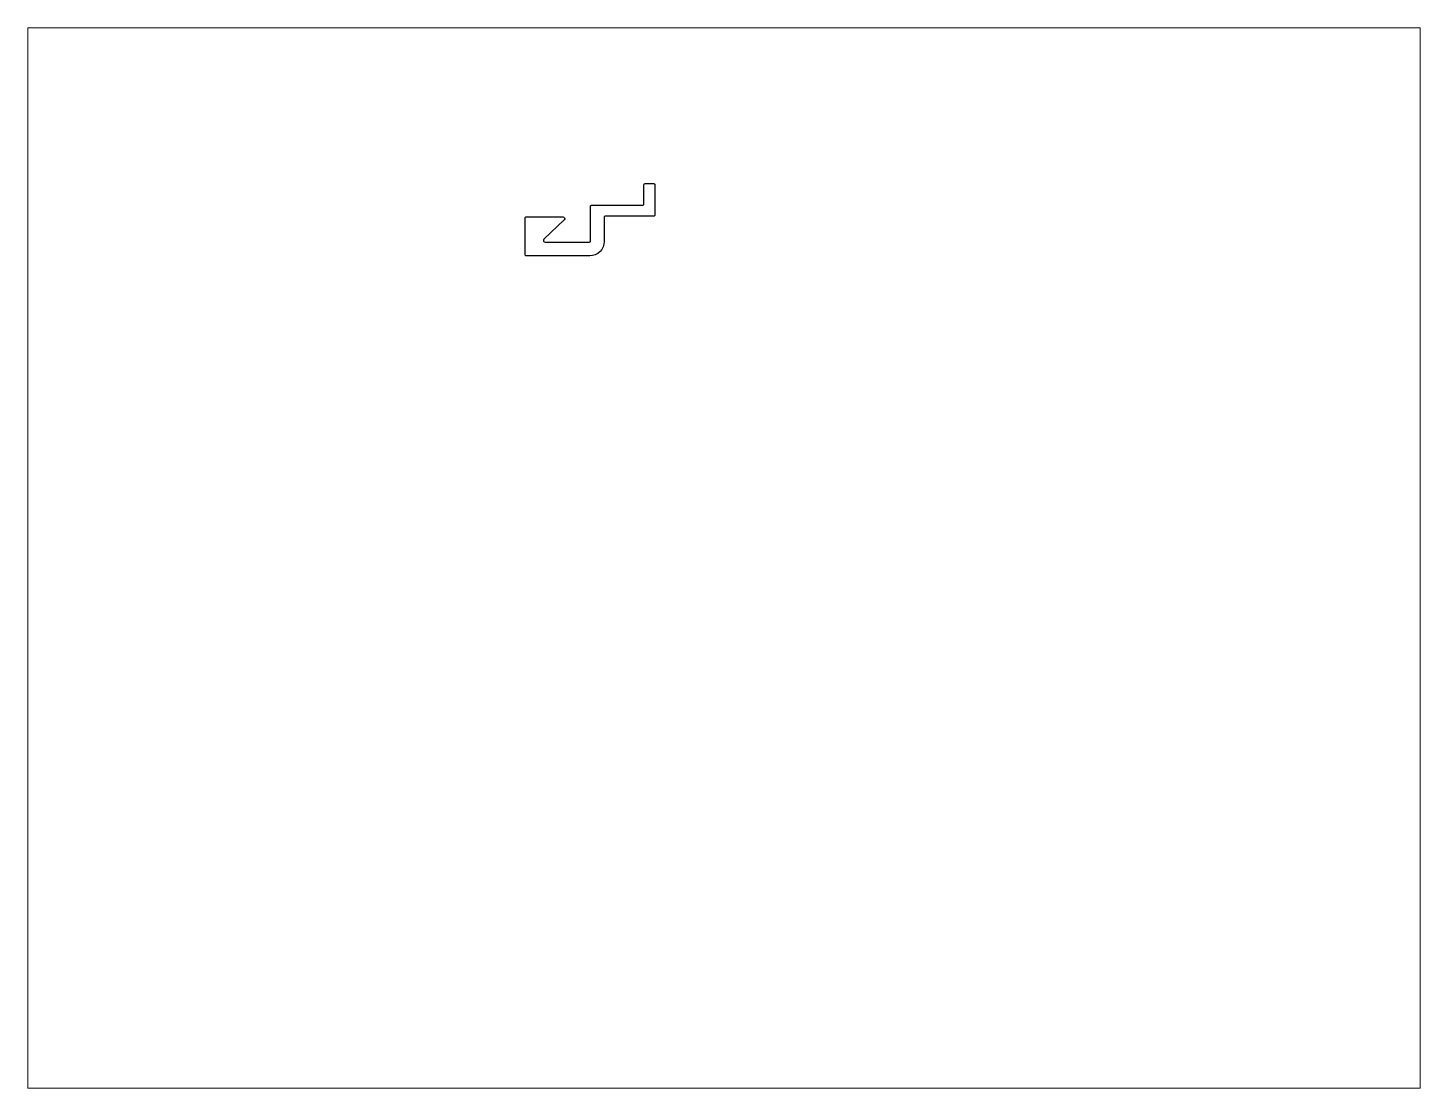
# Paper-space layout 'Layout1' of a CAD drawing. Extents: x 27 to 240, y 20 to 183.
# The model-space entities are those that its viewports show. They can reach past a viewport. Long polylines and large blocks are cut down to what shows.
import ezdxf

# ---------------------------------------------------------------- set-up
doc = ezdxf.new("R2010")
doc.units = 0
doc.header["$LTSCALE"] = 15
doc.layers.get('0').update_dxf_attribs({"linetype": 'CONTINUOUS'})

msp = doc.modelspace()

# ---------------------------------------------------------------- linework, layer by layer
at = {"color": 0, "linetype": 'CONTINUOUS', "ltscale": 10}
msp.add_lwpolyline([(171.03, 234.07, -0.414214), (171.33, 233.77), (171.33, 225.37, -0.414214), (171.03, 225.07), (157.63, 225.07, 0.414214), (157.33, 224.77), (157.33, 218.07, -0.414214), (153.33, 214.07), (135.73, 214.07, -0.414214), (135.43, 214.37), (135.43, 224.57, -0.414214), (135.73, 224.87), (145.88, 224.87, -0.631902), (146.26, 224.06), (140.59, 218.69, 0.631902), (140.98, 217.87), (153.23, 217.87, 0.414214), (153.53, 218.17), (153.53, 227.77, -0.414214), (153.83, 228.07), (168.03, 228.07, 0.414214), (168.33, 228.37), (168.33, 233.77, -0.414214), (168.63, 234.07)], format="xyb", close=True, dxfattribs=at)

psp = doc.layouts.get("Layout1")

# ---------------------------------------------------------------- viewports
at = {"layer": '0', "color": 0, "linetype": 'BYBLOCK', "ltscale": 0.05}
psp.add_viewport(center=(133.35, 101.6), size=(213.36, 162.56), view_center_point=(190.51, 130.3), view_height=293.8955, dxfattribs=at)

doc.saveas('drawing.dxf')
